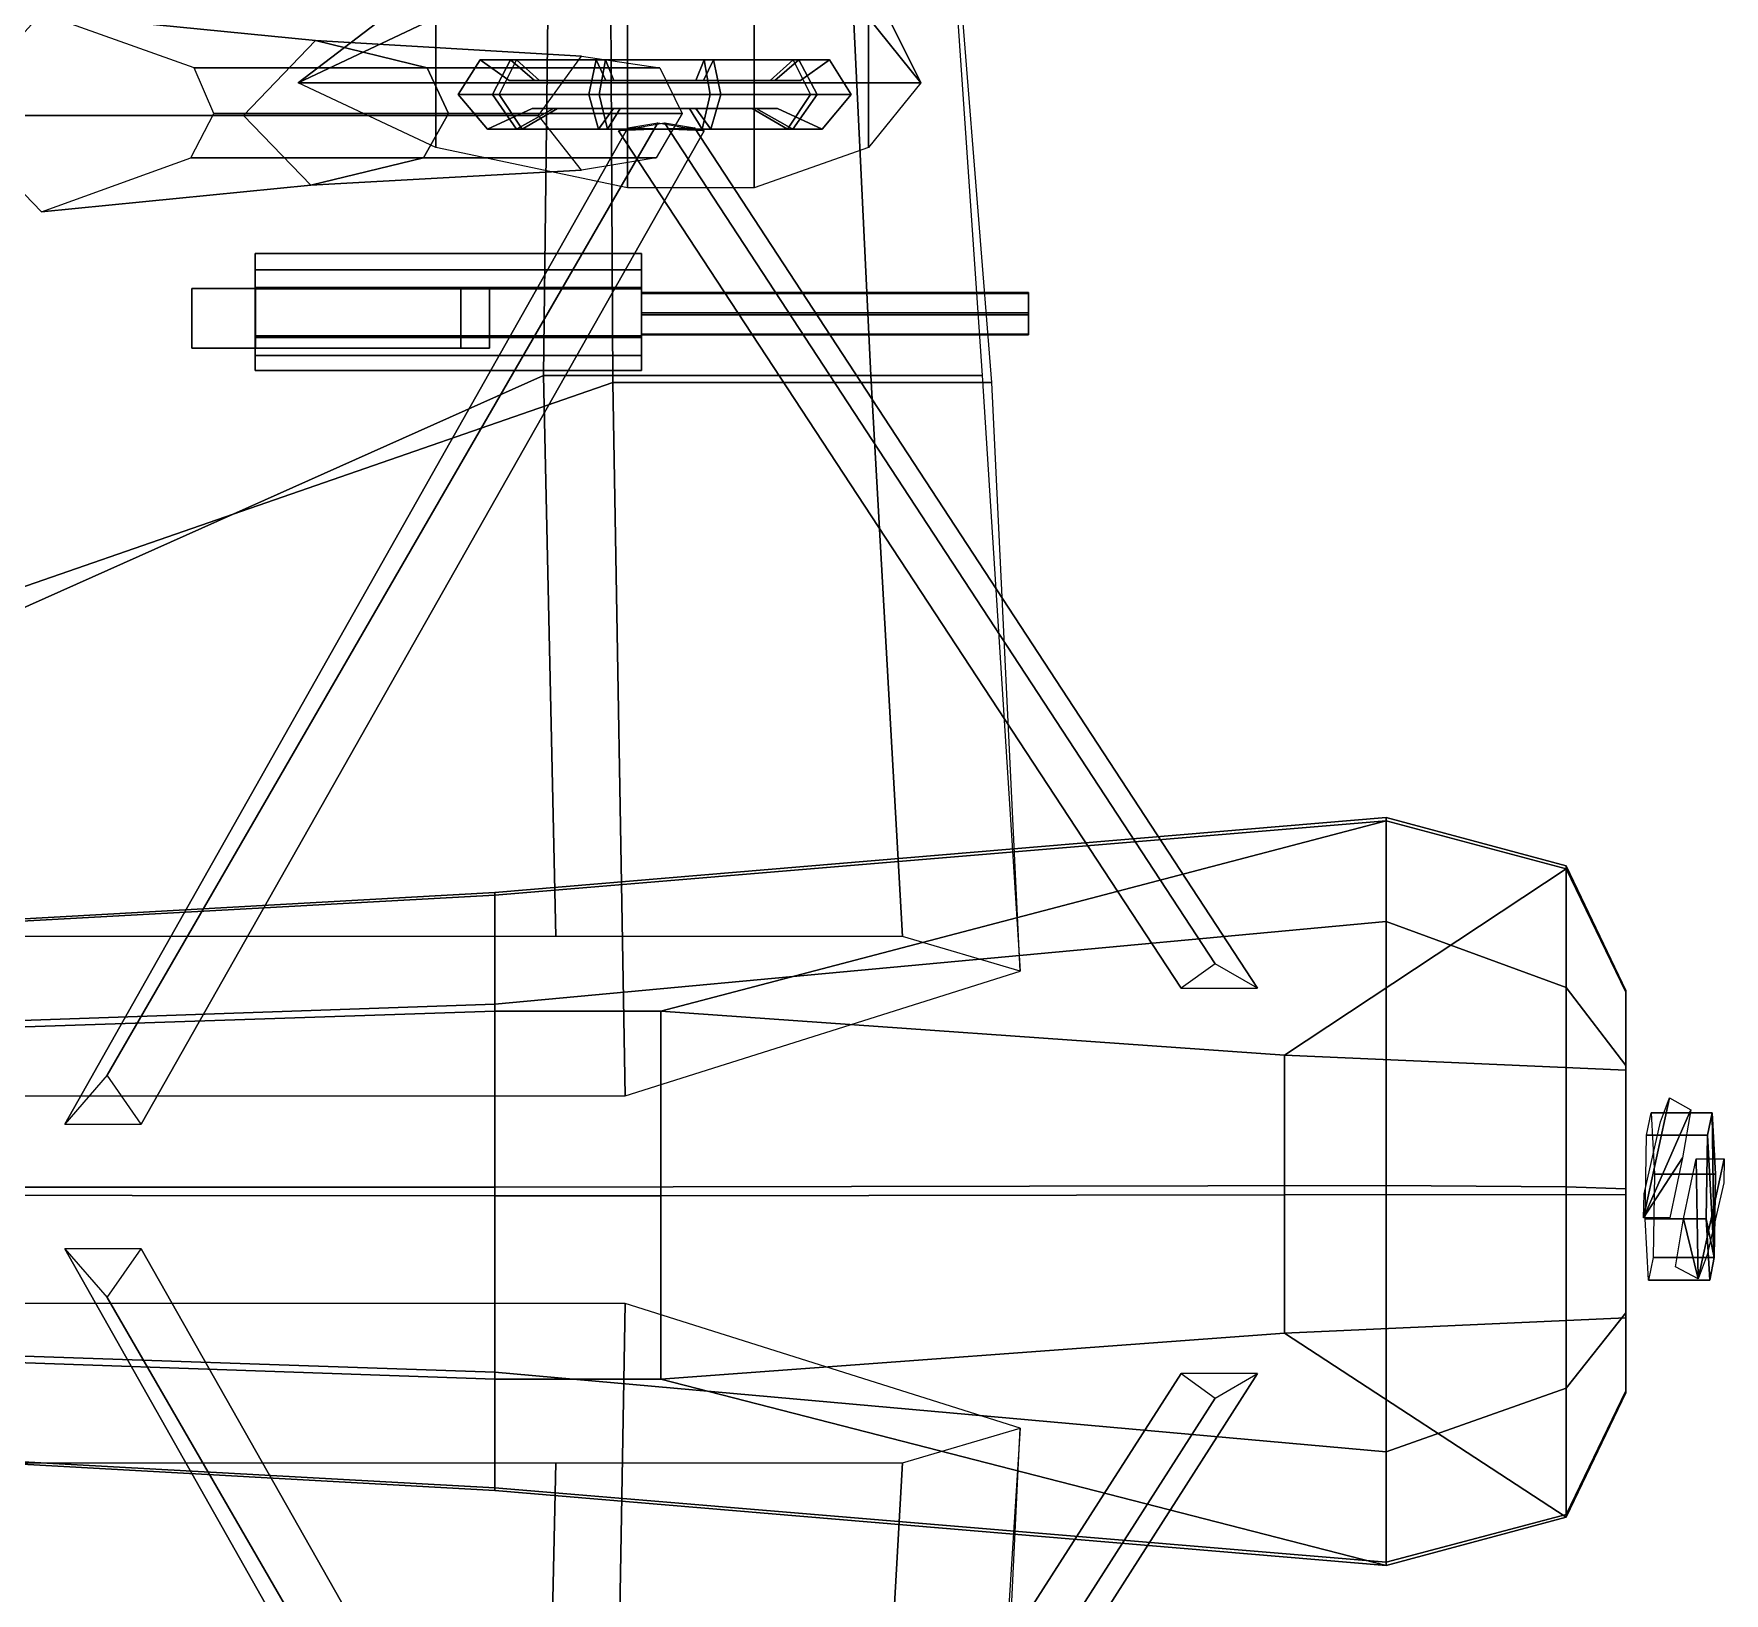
# Model space of a CAD drawing. Header units: metres. Extents: x -32 to 33, y -51 to 51.
# Drawn here: x 8.63 to 33.03, y -5.72 to 16.79 of the extents above; entities that cross this region are included whole.
import ezdxf

# ---------------------------------------------------------------- set-up
doc = ezdxf.new("R2010")
doc.units = ezdxf.units.M

msp = doc.modelspace()

# ---------------------------------------------------------------- linework, layer by layer
at = {"layer": 'AileD1', "color": 2}
for points in [[(8.343795, 8.441115, 15.342213), (8.524284, 21.457642, 15.196321), (16.107206, 21.457642, 16.156319), (15.990329, 11.857642, 16.511679)], [(15.990329, 11.857642, 16.511679), (16.107206, 21.457642, 16.156319), (20.253542, 21.457642, 15.764319), (20.717157, 11.857642, 15.973052)], [(20.717157, 11.857642, 15.973052), (20.253542, 21.457642, 15.764319), (21.663301, 21.457642, 15.148323), (22.324282, 11.857642, 15.12664)], [(7.870623, 3.757643, 16.258698), (8.343795, 8.441115, 15.342213), (15.990329, 11.857642, 16.511679), (16.170622, 3.757643, 17.514469)], [(16.170622, 3.757643, 17.514469), (15.990329, 11.857642, 16.511679), (20.717157, 11.857642, 15.973052), (21.170622, 3.757643, 16.635427)], [(21.170622, 3.757643, 16.635427), (20.717157, 11.857642, 15.973052), (22.324282, 11.857642, 15.12664), (22.870623, 3.257643, 15.35408)]]:
    msp.add_3dface(points, dxfattribs=at)
at = {"layer": 'AileD2', "color": 24}
for points in [[(16.936611, 21.657642, 14.033908), (7.391493, 21.657642, 13.753237), (7.217783, 8.369826, 13.19475), (16.992916, 11.757643, 13.585092)], [(21.674799, 21.657642, 15.156594), (16.936611, 21.657642, 14.033908), (16.992916, 11.757643, 13.585092), (22.460056, 11.757643, 15.146459)], [(16.992916, 11.757643, 13.585092), (7.217783, 8.369826, 13.19475), (6.770625, 1.457643, 13.11465), (17.170624, 1.457643, 13.742537)], [(22.460056, 11.757643, 15.146459), (16.992916, 11.757643, 13.585092), (17.170624, 1.457643, 13.742537), (22.870623, 3.257643, 15.35408)]]:
    msp.add_3dface(points, dxfattribs=at)
at = {"layer": 'AileG1', "color": 1}
for points in [[(22.870623, -3.34236, 15.35408), (22.324282, -11.94236, 15.12664), (20.717157, -11.94236, 15.973052), (21.170622, -3.84236, 16.635427)], [(16.170622, -3.84236, 17.514469), (15.990329, -11.94236, 16.511679), (8.343795, -8.525833, 15.342213), (7.870623, -3.84236, 16.258698)], [(21.170622, -3.84236, 16.635427), (20.717157, -11.94236, 15.973052), (15.990329, -11.94236, 16.511679), (16.170622, -3.84236, 17.514469)]]:
    msp.add_3dface(points, dxfattribs=at)
at = {"layer": 'AileG2', "color": 21}
for points in [[(17.170624, -1.54236, 13.742537), (6.770625, -1.54236, 13.11465), (7.217783, -8.454544, 13.19475), (16.992916, -11.84236, 13.585092)], [(22.870623, -3.34236, 15.35408), (17.170624, -1.54236, 13.742537), (16.992916, -11.84236, 13.585092), (22.460056, -11.84236, 15.146459)]]:
    msp.add_3dface(points, dxfattribs=at)
at = {"layer": 'CacheRoueD', "color": 6}
for points in [[(12.447363, 16.086504, 4.541564), (12.447363, 16.086504, 4.541564), (14.438266, 17.023643, 3.508913), (14.438266, 17.602827, 4.044822)], [(12.447363, 16.086504, 4.541564), (12.447363, 16.086504, 4.541564), (14.438266, 17.602827, 4.044822), (14.438266, 17.602827, 4.707242)], [(12.447363, 16.086504, 4.541564), (12.447363, 16.086504, 4.541564), (14.438266, 17.602827, 4.707242), (14.438266, 17.023643, 5.243151)], [(14.438266, 16.086504, 5.447851), (14.438266, 17.023643, 5.243151), (17.202763, 17.602827, 5.629732), (17.202763, 16.086504, 5.960941)], [(17.202763, 16.086504, 5.960941), (17.202763, 17.602827, 5.629732), (19.029219, 17.602827, 5.629732), (19.029219, 16.086504, 5.960941)], [(19.029219, 16.086504, 5.960941), (19.029219, 17.602827, 5.629732), (20.680353, 17.023643, 4.895451), (20.680353, 16.086504, 5.10015)], [(20.680353, 17.602827, 3.697121), (20.680353, 17.023643, 3.161212), (21.437086, 16.086504, 3.808434)], [(20.680353, 17.602827, 4.35954), (20.680353, 17.602827, 3.697121), (21.437086, 16.086504, 3.808434)], [(20.680353, 17.023643, 4.895451), (20.680353, 17.602827, 4.35954), (21.437086, 16.086504, 3.808434)], [(12.447363, 16.086504, 4.541564), (12.447363, 16.086504, 4.541564), (14.438266, 17.023643, 5.243151), (14.438266, 16.086504, 5.447851)], [(20.680353, 16.086504, 5.10015), (20.680353, 17.023643, 4.895451), (21.437086, 16.086504, 3.808434)], [(12.447363, 16.086504, 4.541564), (12.447363, 16.086504, 4.541564), (14.438266, 16.086504, 5.447851), (14.438266, 15.149368, 5.243151)], [(14.438266, 15.149368, 5.243151), (14.438266, 16.086504, 5.447851), (17.202763, 16.086504, 5.960941), (17.202763, 14.570184, 5.629732)], [(17.202763, 14.570184, 5.629732), (17.202763, 16.086504, 5.960941), (19.029219, 16.086504, 5.960941), (19.029219, 14.570184, 5.629732)], [(19.029219, 14.570184, 5.629732), (19.029219, 16.086504, 5.960941), (20.680353, 16.086504, 5.10015), (20.680353, 15.149368, 4.895451)], [(20.680353, 15.149368, 4.895451), (20.680353, 16.086504, 5.10015), (21.437086, 16.086504, 3.808434)]]:
    msp.add_3dface(points, dxfattribs=at)
at = {"layer": 'CanonD', "color": 9}
for points in [[(17.40411, 12.763338, 20.172609), (17.40411, 13.055807, 19.96409), (22.992109, 13.055807, 19.96409), (22.992109, 12.763338, 20.172609)], [(17.40411, 13.055807, 19.96409), (17.40411, 13.041982, 19.574066), (22.992109, 13.041982, 19.574066), (22.992109, 13.055807, 19.96409)], [(17.40411, 13.041982, 19.574066), (17.40411, 12.735688, 19.392565), (22.992109, 12.735688, 19.392565), (22.992109, 13.041982, 19.574066)], [(22.992109, 12.443219, 19.601084), (22.992109, 12.763338, 20.172609), (22.992109, 13.055807, 19.96409)], [(22.992109, 12.443219, 19.601084), (22.992109, 13.055807, 19.96409), (22.992109, 13.041982, 19.574066)], [(22.992109, 12.443219, 19.601084), (22.992109, 13.041982, 19.574066), (22.992109, 12.735688, 19.392565)], [(17.40411, 12.457044, 19.991108), (17.40411, 12.763338, 20.172609), (22.992109, 12.763338, 20.172609), (22.992109, 12.457044, 19.991108)], [(17.40411, 12.735688, 19.392565), (17.40411, 12.443219, 19.601084), (22.992109, 12.443219, 19.601084), (22.992109, 12.735688, 19.392565)], [(22.992109, 12.443219, 19.601084), (22.992109, 12.457044, 19.991108), (22.992109, 12.763338, 20.172609)], [(17.40411, 12.443219, 19.601084), (17.40411, 12.457044, 19.991108), (22.992109, 12.457044, 19.991108), (22.992109, 12.443219, 19.601084)]]:
    msp.add_3dface(points, dxfattribs=at)
at = {"layer": 'Capot', "color": 61}
for points in [[(15.28611, 2.781609, 21.639425), (15.28611, 4.392228, 19.357197), (28.156235, 5.474928, 20.803898), (28.156235, 3.976774, 24.09387)], [(15.28611, 4.392228, 19.357197), (15.28611, 4.353786, 16.564137), (28.156235, 5.426847, 16.777531), (28.156235, 5.474928, 20.803898)], [(15.28611, 4.353786, 16.564137), (15.28611, 2.680967, 14.327097), (17.68611, 2.680967, 9.127098), (28.156235, 5.426847, 16.777531)], [(28.156235, 5.426847, 16.777531), (17.68611, 2.680967, 9.127098), (26.68611, 2.043935, 10.929764), (30.751043, 4.735374, 17.290489)], [(28.156235, 3.976774, 24.09387), (28.156235, 5.474928, 20.803898), (30.751043, 4.777243, 20.33263), (30.751043, 3.02299, 22.818388)], [(28.156235, 5.474928, 20.803898), (28.156235, 5.426847, 16.777531), (30.751043, 4.735374, 17.290489), (30.751043, 4.777243, 20.33263)], [(30.751043, 4.735374, 17.290489), (26.68611, 2.043935, 10.929764), (31.615986, 1.828085, 16.391792), (31.61598, 2.953438, 17.896711)], [(30.751043, 3.02299, 22.818388), (30.751043, 4.777243, 20.33263), (31.61598, 2.979299, 19.775681), (31.61598, 1.895789, 21.311001)], [(30.751043, 4.777243, 20.33263), (30.751043, 4.735374, 17.290489), (31.61598, 2.953438, 17.896711), (31.61598, 2.979299, 19.775681)], [(15.28611, 0.137129, 22.539089), (15.28611, 2.781609, 21.639425), (28.156235, 3.976774, 24.09387), (28.156235, 0.164595, 24.514166)], [(28.156235, 0.164595, 24.514166), (28.156235, 3.976774, 24.09387), (30.751043, 3.02299, 22.818388), (30.751043, 0.142676, 23.798286)], [(30.751043, 0.142676, 23.798286), (30.751043, 3.02299, 22.818388), (31.61598, 1.895789, 21.311001), (31.61598, 0.116773, 21.916233)], [(31.615976, -1.745932, 16.440981), (31.61598, 1.895789, 21.311001), (31.61598, 2.979299, 19.775681)], [(31.615976, -1.745932, 16.440981), (31.61598, 2.979299, 19.775681), (31.61598, 2.953438, 17.896711)], [(31.615976, -1.745932, 16.440981), (31.61598, 2.953438, 17.896711), (31.615986, 1.828085, 16.391792)], [(15.28611, 2.680967, 14.327097), (15.28611, 0.012729, 13.500555), (17.68611, 0.012729, 9.100555), (17.68611, 2.680967, 9.127098)], [(17.68611, 2.680967, 9.127098), (17.68611, 0.012729, 9.100555), (26.68611, 0.027933, 11.105267), (26.68611, 2.043935, 10.929764)], [(26.68611, 2.043935, 10.929764), (26.68611, 0.027933, 11.105267), (31.615986, 0.033085, 15.835752), (31.615986, 1.828085, 16.391792)], [(31.615976, -1.745932, 16.440981), (31.61598, 0.116773, 21.916233), (31.61598, 1.895789, 21.311001)], [(31.615976, -1.745932, 16.440981), (31.615986, 1.828085, 16.391792), (31.615986, 0.033085, 15.835752)], [(15.28611, -2.531109, 21.712547), (15.28611, 0.137129, 22.539089), (28.156235, 0.164595, 24.514166), (28.156235, -3.681834, 24.19928)], [(15.28611, 0.012729, 13.500555), (15.28611, -2.631751, 14.400219), (17.68611, -2.631751, 9.200217), (17.68611, 0.012729, 9.100555)], [(17.68611, 0.012729, 9.100555), (17.68611, -2.631751, 9.200217), (26.68611, -1.970118, 10.985011), (26.68611, 0.027933, 11.105267)], [(26.68611, 0.027933, 11.105267), (26.68611, -1.970118, 10.985011), (31.615976, -1.745932, 16.440981), (31.615986, 0.033085, 15.835752)], [(28.156235, -3.681834, 24.19928), (28.156235, 0.164595, 24.514166), (30.751043, 0.142676, 23.798286), (30.751043, -2.763514, 22.898033)], [(30.751043, -2.763514, 22.898033), (30.751043, 0.142676, 23.798286), (31.61598, 0.116773, 21.916233), (31.61598, -1.678227, 21.360193)], [(31.615976, -1.745932, 16.440981), (31.61598, -1.678227, 21.360193), (31.61598, 0.116773, 21.916233)], [(30.751043, -4.585515, 20.461494), (30.751043, -2.763514, 22.898033), (31.61598, -1.678227, 21.360193), (31.61598, -2.803581, 19.85527)], [(31.615976, -1.745932, 16.440981), (31.61598, -2.803581, 19.85527), (31.61598, -1.678227, 21.360193)], [(26.68611, -1.970118, 10.985011), (30.751043, -4.627386, 17.419353), (31.61598, -2.829442, 17.976301), (31.615976, -1.745932, 16.440981)], [(31.615976, -1.745932, 16.440981), (31.61598, -2.829442, 17.976301), (31.61598, -2.803581, 19.85527)], [(17.68611, -2.631751, 9.200217), (28.156235, -5.325071, 16.948086), (30.751043, -4.627386, 17.419353), (26.68611, -1.970118, 10.985011)], [(15.28611, -4.203929, 19.47551), (15.28611, -2.531109, 21.712547), (28.156235, -3.681834, 24.19928), (28.156235, -5.276989, 20.974455)], [(15.28611, -2.631751, 14.400219), (15.28611, -4.242371, 16.682449), (28.156235, -5.325071, 16.948086), (17.68611, -2.631751, 9.200217)], [(28.156235, -5.276989, 20.974455), (28.156235, -3.681834, 24.19928), (30.751043, -2.763514, 22.898033), (30.751043, -4.585515, 20.461494)], [(30.751043, -4.627386, 17.419353), (30.751043, -4.585515, 20.461494), (31.61598, -2.803581, 19.85527), (31.61598, -2.829442, 17.976301)], [(15.28611, -4.242371, 16.682449), (15.28611, -4.203929, 19.47551), (28.156235, -5.276989, 20.974455), (28.156235, -5.325071, 16.948086)], [(28.156235, -5.325071, 16.948086), (28.156235, -5.276989, 20.974455), (30.751043, -4.585515, 20.461494), (30.751043, -4.627386, 17.419353)]]:
    msp.add_3dface(points, dxfattribs=at)
at = {"layer": 'Cockpit', "color": 5}
for points in [[(5.657346, 3.823071, 16.568439), (15.28611, 4.353785, 16.564137), (15.28611, 4.392228, 19.357197), (6.427694, 3.899586, 19.353546)], [(6.427694, 3.899586, 19.353546), (15.28611, 4.392228, 19.357197), (15.28611, 2.781609, 21.639425), (7.057423, 2.494709, 21.630257)], [(5.04062, 2.337033, 14.338741), (15.28611, 2.680968, 14.327097), (15.28611, 4.353785, 16.564137), (5.657346, 3.823071, 16.568439)], [(7.057423, 2.494709, 21.630257), (15.28611, 2.781609, 21.639425), (15.28611, 0.137131, 22.539089), (7.403909, 0.13698, 22.882936)], [(4.812811, 0.02112, 13.515123), (15.28611, 0.012728, 13.500555), (15.28611, 2.680968, 14.327097), (5.04062, 2.337033, 14.338741)], [(5.060771, -2.275237, 14.411593), (15.28611, -2.63175, 14.400219), (15.28611, 0.012728, 13.500555), (4.812811, 0.02112, 13.515123)], [(7.403909, 0.13698, 22.882936), (15.28611, 0.137131, 22.539089), (15.28611, -2.531109, 21.712547), (7.077604, -2.255554, 21.703222)], [(5.68997, -3.708704, 16.68639), (15.28611, -4.242373, 16.682449), (15.28611, -2.63175, 14.400219), (5.060771, -2.275237, 14.411593)], [(7.077604, -2.255554, 21.703222), (15.28611, -2.531109, 21.712547), (15.28611, -4.203929, 19.47551), (6.46033, -3.717474, 19.47154)], [(6.46033, -3.717474, 19.47154), (15.28611, -4.203929, 19.47551), (15.28611, -4.242373, 16.682449), (5.68997, -3.708704, 16.68639)]]:
    msp.add_3dface(points, dxfattribs=at)
at = {"layer": 'Helice1', "color": 17}
for points in [[(31.86973, -0.302421, 29.807123), (32.243069, 1.430087, 29.175928), (32.549904, 1.256836, 21.535122)], [(31.86973, -0.302421, 29.807123), (31.880047, 0.044081, 31.121277), (32.115749, 1.083586, 30.480671), (32.243069, 1.430087, 29.175928)], [(31.86973, -0.302421, 29.807123), (32.549904, 1.256836, 21.535122), (32.431767, 0.563833, 21.089224)], [(31.86973, -0.302421, 29.807123), (32.431767, 0.563833, 21.089224), (32.249977, -0.302421, 21.295696)]]:
    msp.add_3dface(points, dxfattribs=at)
at = {"layer": 'Helice2', "color": 18}
for points in [[(32.6576, -1.185646, 10.959607), (32.44706, -0.319392, 19.037619), (32.629803, 0.546862, 18.823502)], [(32.6576, -1.185646, 10.959607), (32.629803, 0.546862, 18.823502), (33.033447, 0.546862, 10.313153)], [(33.033447, 0.546862, 10.313153), (33.026588, 0.200361, 9.002231), (32.788662, -0.839144, 9.651959), (32.6576, -1.185646, 10.959607)], [(32.6576, -1.185646, 10.959607), (32.329842, -1.012395, 18.597916), (32.44706, -0.319392, 19.037619)]]:
    msp.add_3dface(points, dxfattribs=at)
at = {"layer": 'MitrailleuseD', "color": 8}
for points in [[(11.83011, 13.384108, 19.65802), (11.83011, 13.619748, 18.867897), (17.40411, 13.619748, 18.867897), (17.40411, 13.384108, 19.65802)], [(11.83011, 13.619748, 18.867897), (11.83011, 13.130707, 18.302246), (17.40411, 13.130707, 18.302246), (17.40411, 13.619748, 18.867897)], [(11.83011, 12.430384, 18.29241), (11.83011, 13.130707, 18.302246), (11.83011, 13.619748, 18.867897)], [(11.83011, 12.430384, 18.29241), (11.83011, 13.619748, 18.867897), (11.83011, 13.384108, 19.65802)], [(17.40411, 11.929018, 18.844158), (17.40411, 13.384108, 19.65802), (17.40411, 13.619748, 18.867897)], [(17.40411, 11.929018, 18.844158), (17.40411, 13.619748, 18.867897), (17.40411, 13.130707, 18.302246)], [(11.826109, 13.109667, 20.109766), (11.83011, 13.384108, 19.65802), (17.40411, 13.384108, 19.65802), (17.40411, 13.109667, 20.209766)], [(11.83011, 12.430384, 18.29241), (11.83011, 13.384108, 19.65802), (11.826109, 13.109667, 20.109766)], [(17.40411, 11.929018, 18.844158), (17.40411, 13.109667, 20.209766), (17.40411, 13.384108, 19.65802)], [(11.826109, 12.409344, 20.099932), (11.826109, 13.109667, 20.109766), (17.40411, 13.109667, 20.209766), (17.40411, 12.409344, 20.199932)], [(11.83011, 12.430384, 18.29241), (11.826109, 13.109667, 20.109766), (11.826109, 12.409344, 20.099932)], [(11.83011, 13.130707, 18.302246), (11.83011, 12.430384, 18.29241), (17.40411, 12.430384, 18.29241), (17.40411, 13.130707, 18.302246)], [(17.40411, 11.929018, 18.844158), (17.40411, 13.130707, 18.302246), (17.40411, 12.430384, 18.29241)], [(17.40411, 11.929018, 18.844158), (17.40411, 12.409344, 20.199932), (17.40411, 13.109667, 20.209766)], [(11.83011, 12.430384, 18.29241), (11.826109, 12.409344, 20.099932), (11.83011, 12.147227, 19.634281)], [(11.83011, 12.147227, 19.634281), (11.826109, 12.409344, 20.099932), (17.40411, 12.409344, 20.199932), (17.40411, 12.147227, 19.634281)], [(11.83011, 12.430384, 18.29241), (11.83011, 11.929018, 18.844158), (17.40411, 11.929018, 18.844158), (17.40411, 12.430384, 18.29241)], [(11.83011, 12.430384, 18.29241), (11.83011, 12.147227, 19.634281), (11.83011, 11.929018, 18.844158)], [(17.40411, 11.929018, 18.844158), (17.40411, 12.147227, 19.634281), (17.40411, 12.409344, 20.199932)], [(11.83011, 11.929018, 18.844158), (11.83011, 12.147227, 19.634281), (17.40411, 12.147227, 19.634281), (17.40411, 11.929018, 18.844158)]]:
    msp.add_3dface(points, dxfattribs=at)
at = {"layer": 'MitSocleD', "color": 10}
for points in [[(11.832109, 12.251835, 18.301088), (10.914109, 12.251835, 16.54109), (10.914109, 13.115702, 16.54109), (11.832109, 13.115702, 18.301088)], [(11.832109, 13.115702, 18.301088), (10.914109, 13.115702, 16.54109), (14.798108, 13.115702, 16.817089), (15.212109, 13.115702, 18.301088)], [(14.798108, 13.115702, 16.817089), (10.914109, 13.115702, 16.54109), (10.914109, 12.251835, 16.54109), (14.798108, 12.251835, 16.817089)], [(15.212109, 12.251835, 18.301088), (11.832109, 12.251835, 18.301088), (11.832109, 13.115702, 18.301088), (15.212109, 13.115702, 18.301088)], [(15.212109, 13.115702, 18.301088), (14.798108, 13.115702, 16.817089), (14.798108, 12.251835, 16.817089), (15.212109, 12.251835, 18.301088)], [(15.212109, 12.251835, 18.301088), (14.798108, 12.251835, 16.817089), (10.914109, 12.251835, 16.54109), (11.832109, 12.251835, 18.301088)]]:
    msp.add_3dface(points, dxfattribs=at)
at = {"layer": 'Moyeu', "color": 16}
for points in [[(31.911274, 0.887115, 20.802731), (31.977867, 1.210397, 19.598061), (32.859745, 1.210397, 19.646812), (32.793148, 0.887115, 20.851479)], [(31.977867, 1.210397, 19.598061), (32.026615, 0.327172, 18.716185), (32.908497, 0.327172, 18.764935), (32.859745, 1.210397, 19.646812)], [(32.890648, -0.879335, 19.087725), (32.793148, 0.887115, 20.851479), (32.859745, 1.210397, 19.646812)], [(32.890648, -0.879335, 19.087725), (32.859745, 1.210397, 19.646812), (32.908497, 0.327172, 18.764935)], [(31.893429, -0.319392, 21.125521), (31.911274, 0.887115, 20.802731), (32.793148, 0.887115, 20.851479), (32.775307, -0.319392, 21.174269)], [(32.890648, -0.879335, 19.087725), (32.775307, -0.319392, 21.174269), (32.793148, 0.887115, 20.851479)], [(32.026615, 0.327172, 18.716185), (32.00877, -0.879335, 19.038973), (32.890648, -0.879335, 19.087725), (32.908497, 0.327172, 18.764935)], [(31.942181, -1.202617, 20.243645), (31.893429, -0.319392, 21.125521), (32.775307, -0.319392, 21.174269), (32.824055, -1.202617, 20.292393)], [(32.890648, -0.879335, 19.087725), (32.824055, -1.202617, 20.292393), (32.775307, -0.319392, 21.174269)], [(32.00877, -0.879335, 19.038973), (31.942181, -1.202617, 20.243645), (32.824055, -1.202617, 20.292393), (32.890648, -0.879335, 19.087725)]]:
    msp.add_3dface(points, dxfattribs=at)
at = {"layer": 'RoueD', "color": 63}
for points in [[(14.760195, 15.915533, 2.334811), (15.075385, 16.415533, 2.32595), (15.59862, 16.415533, 3.794521), (15.348835, 15.915533, 3.986954)], [(15.25508, 15.915533, 0.652205), (15.515283, 16.415533, 0.8303), (15.075385, 16.415533, 2.32595), (14.760195, 15.915533, 2.334811)], [(15.075385, 16.415533, 2.32595), (15.495638, 16.115532, 2.314134), (15.931667, 16.115532, 3.537944), (15.59862, 16.415533, 3.794521)], [(15.515283, 16.415533, 0.8303), (15.862219, 16.115532, 1.067759), (15.495638, 16.115532, 2.314134), (15.075385, 16.415533, 2.32595)], [(16.644461, 15.915533, -0.418165), (16.750288, 16.415533, -0.12114), (15.515283, 16.415533, 0.8303), (15.25508, 15.915533, 0.652205)], [(15.348835, 15.915533, 3.986954), (15.59862, 16.415533, 3.794521), (16.885132, 16.415533, 4.675069), (16.796162, 15.915533, 4.97757)], [(16.750288, 16.415533, -0.12114), (16.89139, 16.115532, 0.274893), (15.862219, 16.115532, 1.067759), (15.515283, 16.415533, 0.8303)], [(15.59862, 16.415533, 3.794521), (15.931667, 16.115532, 3.537944), (17.003761, 16.115532, 4.271733), (16.885132, 16.415533, 4.675069)], [(18.39764, 15.915533, -0.467456), (18.30867, 16.415533, -0.164954), (16.750288, 16.415533, -0.12114), (16.644461, 15.915533, -0.418165)], [(18.30867, 16.415533, -0.164954), (18.190041, 16.115532, 0.238381), (16.89139, 16.115532, 0.274893), (16.750288, 16.415533, -0.12114)], [(16.796162, 15.915533, 4.97757), (16.885132, 16.415533, 4.675069), (18.443514, 16.415533, 4.631255), (18.549341, 15.915533, 4.92828)], [(16.885132, 16.415533, 4.675069), (17.003761, 16.115532, 4.271733), (18.302412, 16.115532, 4.235222), (18.443514, 16.415533, 4.631255)], [(19.595182, 16.415533, 0.715594), (19.262135, 16.115532, 0.972171), (18.190041, 16.115532, 0.238381), (18.30867, 16.415533, -0.164954)], [(18.443514, 16.415533, 4.631255), (18.302412, 16.115532, 4.235222), (19.331581, 16.115532, 3.442356), (19.678518, 16.415533, 3.679815)], [(19.844967, 15.915533, 0.523161), (19.595182, 16.415533, 0.715594), (18.30867, 16.415533, -0.164954), (18.39764, 15.915533, -0.467456)], [(18.549341, 15.915533, 4.92828), (18.443514, 16.415533, 4.631255), (19.678518, 16.415533, 3.679815), (19.938721, 15.915533, 3.85791)], [(20.118418, 16.415533, 2.184165), (19.698164, 16.115532, 2.195981), (19.262135, 16.115532, 0.972171), (19.595182, 16.415533, 0.715594)], [(19.678518, 16.415533, 3.679815), (19.331581, 16.115532, 3.442356), (19.698164, 16.115532, 2.195981), (20.118418, 16.415533, 2.184165)], [(20.433607, 15.915533, 2.175304), (20.118418, 16.415533, 2.184165), (19.595182, 16.415533, 0.715594), (19.844967, 15.915533, 0.523161)], [(19.938721, 15.915533, 3.85791), (19.678518, 16.415533, 3.679815), (20.118418, 16.415533, 2.184165), (20.433607, 15.915533, 2.175304)], [(18.190041, 16.115532, 0.238381), (15.931667, 16.115532, 3.537944), (15.495638, 16.115532, 2.314134)], [(18.190041, 16.115532, 0.238381), (15.495638, 16.115532, 2.314134), (15.862219, 16.115532, 1.067759)], [(18.190041, 16.115532, 0.238381), (15.862219, 16.115532, 1.067759), (16.89139, 16.115532, 0.274893)], [(18.190041, 16.115532, 0.238381), (17.003761, 16.115532, 4.271733), (15.931667, 16.115532, 3.537944)], [(18.190041, 16.115532, 0.238381), (18.302412, 16.115532, 4.235222), (17.003761, 16.115532, 4.271733)], [(18.190041, 16.115532, 0.238381), (19.262135, 16.115532, 0.972171), (19.698164, 16.115532, 2.195981)], [(18.190041, 16.115532, 0.238381), (19.698164, 16.115532, 2.195981), (19.331581, 16.115532, 3.442356)], [(18.190041, 16.115532, 0.238381), (19.331581, 16.115532, 3.442356), (18.302412, 16.115532, 4.235222)], [(15.180448, 15.415533, 2.322996), (14.760195, 15.915533, 2.334811), (15.348835, 15.915533, 3.986954), (15.681882, 15.415533, 3.730376)], [(15.602016, 15.415533, 0.889665), (15.25508, 15.915533, 0.652205), (14.760195, 15.915533, 2.334811), (15.180448, 15.415533, 2.322996)], [(16.785563, 15.415533, -0.022132), (16.644461, 15.915533, -0.418165), (15.25508, 15.915533, 0.652205), (15.602016, 15.415533, 0.889665)], [(15.681882, 15.415533, 3.730376), (15.348835, 15.915533, 3.986954), (16.796162, 15.915533, 4.97757), (16.914789, 15.415533, 4.574235)], [(18.279013, 15.415533, -0.06412), (18.39764, 15.915533, -0.467456), (16.644461, 15.915533, -0.418165), (16.785563, 15.415533, -0.022132)], [(16.914789, 15.415533, 4.574235), (16.796162, 15.915533, 4.97757), (18.549341, 15.915533, 4.92828), (18.408239, 15.415533, 4.532247)], [(19.511919, 15.415533, 0.779738), (19.844967, 15.915533, 0.523161), (18.39764, 15.915533, -0.467456), (18.279013, 15.415533, -0.06412)], [(18.408239, 15.415533, 4.532247), (18.549341, 15.915533, 4.92828), (19.938721, 15.915533, 3.85791), (19.591785, 15.415533, 3.62045)], [(20.013353, 15.415533, 2.187119), (20.433607, 15.915533, 2.175304), (19.844967, 15.915533, 0.523161), (19.511919, 15.415533, 0.779738)], [(19.591785, 15.415533, 3.62045), (19.938721, 15.915533, 3.85791), (20.433607, 15.915533, 2.175304), (20.013353, 15.415533, 2.187119)], [(15.825596, 15.715533, 2.304857), (15.180448, 15.415533, 2.322996), (15.681882, 15.415533, 3.730376), (16.193157, 15.715533, 3.336493)], [(16.134615, 15.715533, 1.2542), (15.602016, 15.415533, 0.889665), (15.180448, 15.415533, 2.322996), (15.825596, 15.715533, 2.304857)], [(17.002176, 15.715533, 0.585836), (16.785563, 15.415533, -0.022132), (15.602016, 15.415533, 0.889665), (16.134615, 15.715533, 1.2542)], [(16.193157, 15.715533, 3.336493), (15.681882, 15.415533, 3.730376), (16.914789, 15.415533, 4.574235), (17.096901, 15.715533, 3.955057)], [(17.002176, 15.715533, 0.585836), (16.134615, 15.715533, 1.2542), (15.825596, 15.715533, 2.304857)], [(17.002176, 15.715533, 0.585836), (15.825596, 15.715533, 2.304857), (16.193157, 15.715533, 3.336493)], [(17.002176, 15.715533, 0.585836), (16.193157, 15.715533, 3.336493), (17.096901, 15.715533, 3.955057)], [(18.096901, 15.715533, 0.555058), (18.279013, 15.415533, -0.06412), (16.785563, 15.415533, -0.022132), (17.002176, 15.715533, 0.585836)], [(17.096901, 15.715533, 3.955057), (16.914789, 15.415533, 4.574235), (18.408239, 15.415533, 4.532247), (18.191626, 15.715533, 3.924279)], [(17.002176, 15.715533, 0.585836), (17.096901, 15.715533, 3.955057), (18.191626, 15.715533, 3.924279)], [(17.002176, 15.715533, 0.585836), (18.191626, 15.715533, 3.924279), (19.059187, 15.715533, 3.255915)], [(17.002176, 15.715533, 0.585836), (19.059187, 15.715533, 3.255915), (19.368206, 15.715533, 2.205257)], [(17.002176, 15.715533, 0.585836), (19.368206, 15.715533, 2.205257), (19.000645, 15.715533, 1.173622)], [(17.002176, 15.715533, 0.585836), (19.000645, 15.715533, 1.173622), (18.096901, 15.715533, 0.555058)], [(19.000645, 15.715533, 1.173622), (19.511919, 15.415533, 0.779738), (18.279013, 15.415533, -0.06412), (18.096901, 15.715533, 0.555058)], [(18.191626, 15.715533, 3.924279), (18.408239, 15.415533, 4.532247), (19.591785, 15.415533, 3.62045), (19.059187, 15.715533, 3.255915)], [(19.368206, 15.715533, 2.205257), (20.013353, 15.415533, 2.187119), (19.511919, 15.415533, 0.779738), (19.000645, 15.715533, 1.173622)], [(19.059187, 15.715533, 3.255915), (19.591785, 15.415533, 3.62045), (20.013353, 15.415533, 2.187119), (19.368206, 15.715533, 2.205257)]]:
    msp.add_3dface(points, dxfattribs=at)
at = {"layer": 'TubeD1', "color": 60}
for points in [[(25.685942, 3.363647, 13.027546), (25.196997, 3.010357, 12.391964), (17.071327, 15.389359, 1.606484), (17.736919, 15.504745, 2.355757)], [(25.196997, 3.010357, 12.391964), (26.297857, 3.010357, 12.462962), (18.172188, 15.435689, 1.660275), (17.071327, 15.389359, 1.606484)], [(26.297857, 3.010357, 12.462962), (25.685942, 3.363647, 13.027546), (17.736919, 15.504745, 2.355757), (18.172188, 15.435689, 1.660275)]]:
    msp.add_3dface(points, dxfattribs=at)
at = {"layer": 'TubeD2', "color": 51}
for points in [[(17.206985, 15.435689, 1.660275), (17.642252, 15.504745, 2.355757), (9.69323, 1.757067, 13.780835), (9.081314, 1.050487, 13.569542)], [(18.307844, 15.389359, 1.606484), (17.206985, 15.435689, 1.660275), (9.081314, 1.050487, 13.569542), (10.182175, 1.050487, 13.498545)], [(17.642252, 15.504745, 2.355757), (18.307844, 15.389359, 1.606484), (10.182175, 1.050487, 13.498545), (9.69323, 1.757067, 13.780835)]]:
    msp.add_3dface(points, dxfattribs=at)
at = {"layer": 'TubeD3', "color": 54}
for points in [[(8.743855, 17.085714, 13.669559), (7.401081, 15.612797, 13.56801), (11.660176, 15.612797, 9.808913), (12.699781, 16.693449, 9.954589)], [(10.950134, 16.301743, 13.717063), (8.743855, 17.085714, 13.669559), (12.699781, 16.693449, 9.954589), (14.309233, 16.301743, 9.95796)], [(12.699781, 16.693449, 9.954589), (11.660176, 15.612797, 9.808913), (15.91928, 15.612797, 6.049806), (16.538284, 16.47102, 6.2205)], [(14.309233, 16.301743, 9.95796), (12.699781, 16.693449, 9.954589), (16.538284, 16.47102, 6.2205), (17.668333, 16.301743, 6.198858)], [(11.230167, 15.643718, 13.702289), (10.950134, 16.301743, 13.717063), (14.309233, 16.301743, 9.95796), (14.617112, 15.64369, 9.891618)], [(14.617112, 15.64369, 9.891618), (14.309233, 16.301743, 9.95796), (17.668333, 16.301743, 6.198858), (17.991991, 15.643663, 6.075639)], [(10.899932, 15.000879, 13.666862), (11.230167, 15.643718, 13.702289), (14.617112, 15.64369, 9.891618), (14.259032, 15.000878, 9.80776)], [(14.259032, 15.000878, 9.80776), (14.617112, 15.64369, 9.891618), (17.991991, 15.643663, 6.075639), (17.618132, 15.000879, 5.948656)], [(7.401081, 15.612797, 13.56801), (8.742246, 14.219389, 13.562737), (12.630277, 14.60559, 9.724236), (11.660176, 15.612797, 9.808913)], [(11.660176, 15.612797, 9.808913), (12.630277, 14.60559, 9.724236), (16.537971, 14.824556, 5.904435), (15.91928, 15.612797, 6.049806)], [(8.742246, 14.219389, 13.562737), (10.899932, 15.000879, 13.666862), (14.259032, 15.000878, 9.80776), (12.630277, 14.60559, 9.724236)], [(12.630277, 14.60559, 9.724236), (14.259032, 15.000878, 9.80776), (17.618132, 15.000879, 5.948656), (16.537971, 14.824556, 5.904435)]]:
    msp.add_3dface(points, dxfattribs=at)
at = {"layer": 'TubeG1', "color": 59}
for points in [[(17.071327, -15.231479, 1.606484), (18.172188, -15.277809, 1.660275), (26.297857, -2.552477, 12.462962), (25.196997, -2.552477, 12.391964)], [(17.736919, -15.346866, 2.355757), (17.071327, -15.231479, 1.606484), (25.196997, -2.552477, 12.391964), (25.685942, -2.905768, 13.027546)], [(18.172188, -15.277809, 1.660275), (17.736919, -15.346866, 2.355757), (25.685942, -2.905768, 13.027546), (26.297857, -2.552477, 12.462962)]]:
    msp.add_3dface(points, dxfattribs=at)
at = {"layer": 'TubeG2', "color": 52}
for points in [[(10.182175, -0.749514, 13.498545), (9.081314, -0.749514, 13.569542), (17.206985, -15.134717, 1.660275), (18.307844, -15.088387, 1.606484)], [(9.081314, -0.749514, 13.569542), (9.69323, -1.456094, 13.780835), (17.642252, -15.203773, 2.355757), (17.206985, -15.134717, 1.660275)], [(9.69323, -1.456094, 13.780835), (10.182175, -0.749514, 13.498545), (18.307844, -15.088387, 1.606484), (17.642252, -15.203773, 2.355757)]]:
    msp.add_3dface(points, dxfattribs=at)
at = {"layer": 'ViseurD', "color": 11}
msp.add_3dface([(21.464111, 12.763338, 20.184608), (22.080111, 12.763338, 20.42461), (22.52211, 12.763338, 20.14661)], dxfattribs=at)

doc.saveas('drawing.dxf')
